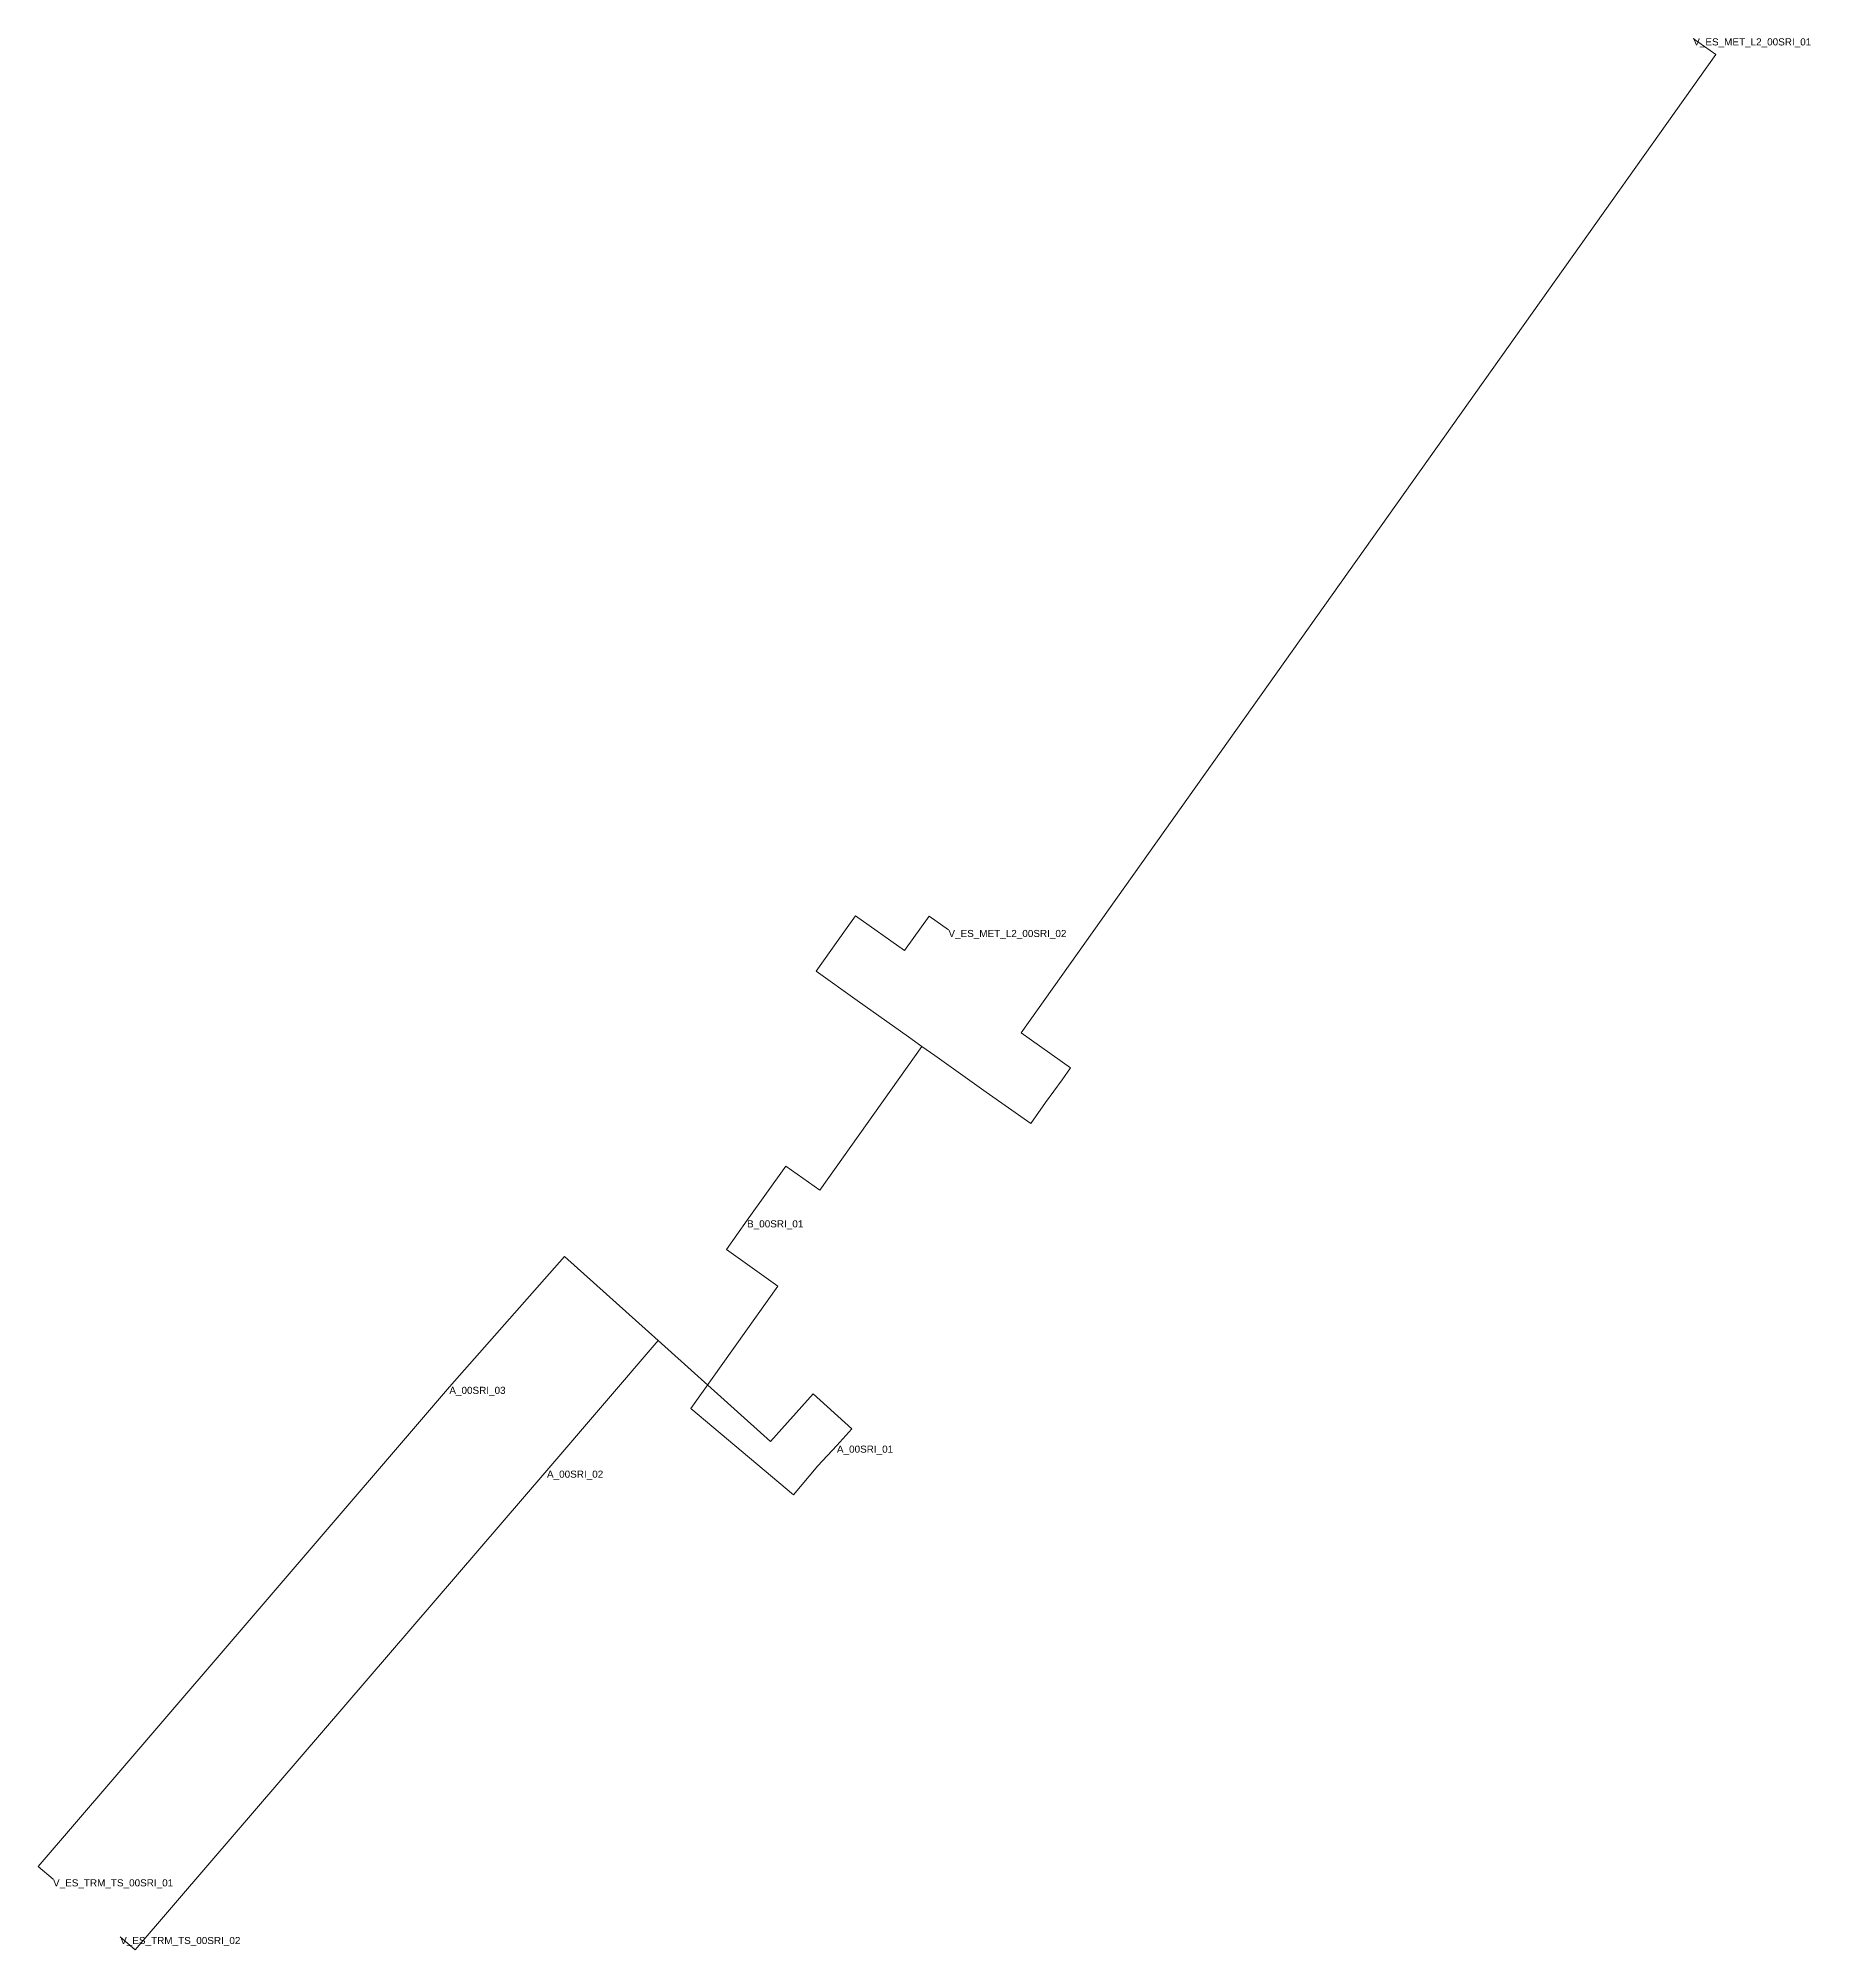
# Model space of a CAD drawing. Header units: metres. Extents: x 435465 to 435590, y 4587327 to 4587462.
import ezdxf
from ezdxf.enums import TextEntityAlignment as Align

# ---------------------------------------------------------------- set-up
doc = ezdxf.new("R2010")
doc.units = ezdxf.units.M
doc.header["$MEASUREMENT"] = 0
for name, color, linetype, lineweight, true_color in [('01_A_AccesTren_t', 40, 'Continuous', 0, 0xffd600), ('01_C_AccesExt_t', 251, 'Continuous', 0, 0x646464), ('01_C_CarrerHoritzontal_l', 251, 'Continuous', 0, 0x646464), ('01_I_Ascensor_l', 251, 'Continuous', 0, 0x646464), ('01_I_BarreraTarifaria_t', 251, 'Continuous', 0, 0x646464), ('01_I_Horitzontal_l', 251, 'Continuous', 0, 0x646464), ('01_I_Rampa_l', 251, 'Continuous', 0, 0x646464)]:
    doc.layers.add(name, color=color, linetype=linetype, lineweight=lineweight, true_color=true_color)
doc.styles.add('Style-Arial', font='arial.ttf')

msp = doc.modelspace()

# ---------------------------------------------------------------- linework, layer by layer
at = {"layer": '01_C_CarrerHoritzontal_l'}
msp.add_line((435508.419212, 4587370.034718), (435500.594314, 4587360.868505), dxfattribs=at)
at = {"layer": '01_C_CarrerHoritzontal_l', "flags": 128}
for points in [[(435508.419212, 4587370.034718), (435501.831249, 4587375.954142), (435493.718511, 4587366.770664)], [(435521.012647, 4587362.629744), (435522.071639, 4587363.808339), (435519.336659, 4587366.265777), (435516.33356, 4587362.923509), (435508.419212, 4587370.034718)]]:
    msp.add_lwpolyline(points, dxfattribs=at)
at = {"layer": '01_I_Ascensor_l'}
for p, q in [((435520.589911, 4587397.497302, -10), (435521.623924, 4587398.944297, -20)), ((435535.704853, 4587386.785171, -10), (435536.865867, 4587388.399165, -20)), ((435519.674634, 4587361.210252, -10), (435521.012647, 4587362.629744))]:
    msp.add_line(p, q, dxfattribs=at)
at = {"layer": '01_I_Horitzontal_l'}
for q in [(435526.058826, 4587391.411918, -10), (435527.907929, 4587390.099056, -10)]:
    msp.add_line((435526.995499, 4587390.746881, -10), q, dxfattribs=at)
at = {"layer": '01_I_Horitzontal_l', "flags": 128}
for points, elevation in [([(435536.865867, 4587388.399165), (435537.457856, 4587389.232976), (435533.988906, 4587391.695859), (435582.911964, 4587460.604401), (435581.314802, 4587461.73834)], -20), ([(435521.623924, 4587398.944297), (435522.326757, 4587399.934444), (435525.775429, 4587397.486482), (435527.499917, 4587399.915929), (435528.864423, 4587398.947157)], -20), ([(435522.438432, 4587393.984457), (435519.551186, 4587396.034079), (435520.589911, 4587397.497302)], -10), ([(435514.684194, 4587378.496889), (435517.407438, 4587382.318111), (435519.802261, 4587380.611408), (435526.995499, 4587390.746881)], -10), ([(435531.529032, 4587387.528161), (435534.656676, 4587385.308333), (435535.704853, 4587386.785171)], -10), ([(435519.674634, 4587361.210252), (435517.963529, 4587359.171341), (435510.718918, 4587365.251199), (435516.855628, 4587373.862153), (435513.225095, 4587376.4495), (435514.684194, 4587378.496889)], -10)]:
    msp.add_lwpolyline(points, dxfattribs=dict(at, elevation=elevation))
for points in [[(435493.718511, 4587366.770664), (435470.020047, 4587339.110213), (435464.766831, 4587332.978747), (435465.809508, 4587332.085419)], [(435500.594314, 4587360.868505), (435476.851739, 4587333.245919), (435471.588524, 4587327.122589), (435470.539944, 4587328.023881)]]:
    msp.add_lwpolyline(points, dxfattribs=at)
at = {"layer": '01_I_Rampa_l'}
for p, q in [((435526.058826, 4587391.411918, -10), (435522.438432, 4587393.984457, -10)), ((435527.907929, 4587390.099056, -10), (435531.529032, 4587387.528161, -10))]:
    msp.add_line(p, q, dxfattribs=at)

# ---------------------------------------------------------------- texts
at = {"layer": '01_A_AccesTren_t', "style": 'Style-Arial'}
for s, p in [('V_ES_MET_L2_00SRI_01', (435581.314802, 4587461.73834, -20)), ('V_ES_MET_L2_00SRI_02', (435528.864423, 4587398.947157, -20)), ('V_ES_TRM_TS_00SRI_01', (435465.809508, 4587332.085419)), ('V_ES_TRM_TS_00SRI_02', (435470.539944, 4587328.023881))]:
    msp.add_text(s, height=0.5, dxfattribs=at).set_placement(p, align=Align.TOP_LEFT)
at = {"layer": '01_C_AccesExt_t', "style": 'Style-Arial'}
for s, p in [('A_00SRI_03', (435493.718511, 4587366.770664)), ('A_00SRI_01', (435521.012647, 4587362.629744)), ('A_00SRI_02', (435500.594314, 4587360.868505))]:
    msp.add_text(s, height=0.5, dxfattribs=at).set_placement(p, align=Align.TOP_LEFT)
at = {"layer": '01_I_BarreraTarifaria_t', "style": 'Style-Arial'}
msp.add_text('B_00SRI_01', height=0.5, dxfattribs=at).set_placement((435514.684194, 4587378.496889, -10), align=Align.TOP_LEFT)

doc.saveas('drawing.dxf')
